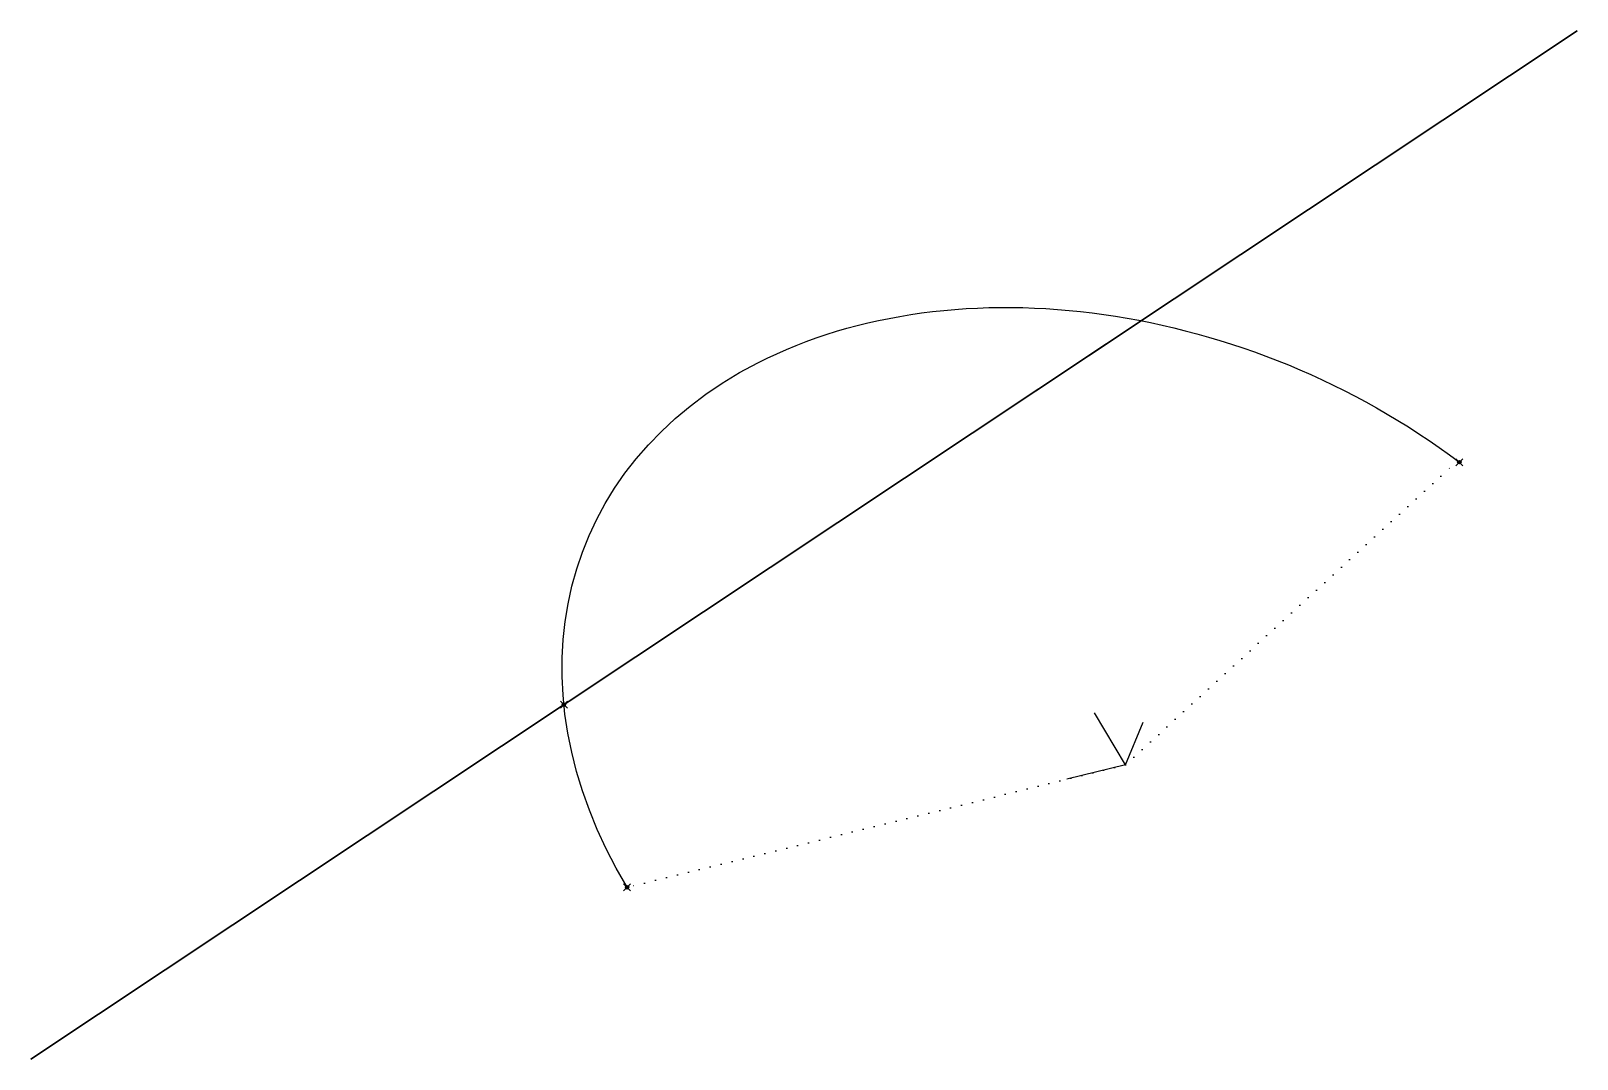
# Model space of a CAD drawing. Header units: millimetres. Extents: x -153 to 297, y 128 to 428.
import ezdxf

# ---------------------------------------------------------------- set-up
doc = ezdxf.new("R2010")
doc.units = ezdxf.units.MM
doc.header["$PDMODE"] = 35
doc.header["$PDSIZE"] = -5
doc.linetypes.add('DOTTED', pattern=[6.35, 0, -6.35])
for name, color, linetype in [('c', 7, 'Continuous'), ('csv1', 7, 'Continuous'), ('csv2', 7, 'Continuous'), ('ipLine', 7, 'Continuous'), ('p1', 7, 'Continuous'), ('p2', 7, 'Continuous'), ('p3', 7, 'Continuous')]:
    doc.layers.add(name, color=color, linetype=linetype)

msp = doc.modelspace()

# ---------------------------------------------------------------- linework, layer by layer
at = {"linetype": 'DOTTED', "ltscale": 0.5}
for q in [(260.21, 301.01, 130.51), (20.17, 178.42, -56.31)]:
    msp.add_line((165.22, 214.09, 24.35), q, dxfattribs=at)
at = {"color": 3}
msp.add_line((165.22, 214.09, 24.35), (156.21, 229.2, 33.87), dxfattribs=at)
at = {"color": 5}
msp.add_line((165.22, 214.09, 24.35), (170.4, 226.51, 9.55), dxfattribs=at)
at = {"color": 1}
msp.add_line((165.22, 214.09, 24.35), (148.13, 209.89, 14.85), dxfattribs=at)
at = {"color": 3, "transparency": 33554559}
msp.add_3dface([(-153.32, 128.44, 160.32), (-153.32, 128.44, -156.21), (296.64, 427.64, -156.21), (296.64, 427.64, 160.32)], dxfattribs=at)
at = {"layer": 'c', "color": 3, "extrusion": (0.258819, 0.620885, -0.739942)}
msp.add_arc((-70.13, 209.64, 157.67), 169.76, 315.0568, 109.1931, dxfattribs=at)
at = {"layer": 'csv1'}
msp.add_line((-153.32, 128.44, -156.21), (71.66, 278.04, -156.21), dxfattribs=at)
at = {"layer": 'csv2'}
msp.add_line((-153.32, 128.44, -156.21), (-153.32, 128.44, 2.06), dxfattribs=at)
at = {"layer": 'ipLine', "color": 4}
msp.add_line((1.8, 231.59, -18.13), (169.8, 343.3, 134.37), dxfattribs=at)
at = {"layer": 'p1'}
msp.add_point((20.17, 178.42, -56.31), dxfattribs=at)
at = {"layer": 'p2'}
msp.add_point((1.8, 231.59, -18.13), dxfattribs=at)
at = {"layer": 'p3'}
msp.add_point((262.38, 302.12, 132.19), dxfattribs=at)

doc.saveas('drawing.dxf')
